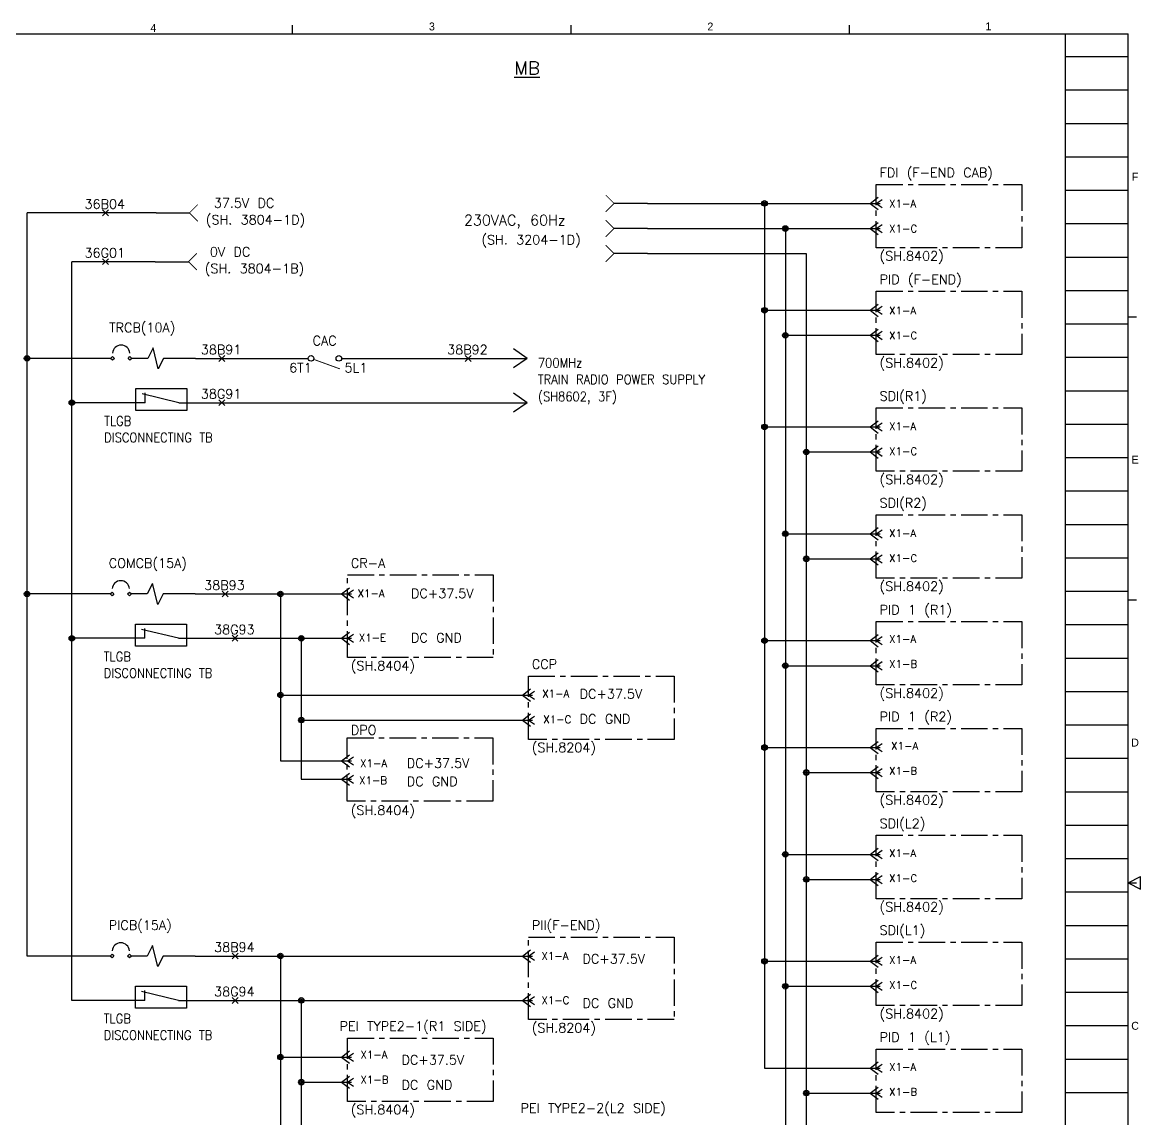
# Model space of a CAD drawing. Header units: millimetres. Extents: x 1015 to 1574, y -507 to -76.
# Drawn here: x 1296.7 to 1564.5, y -348 to -85.5 of the extents above; entities that cross this region are included whole.
import ezdxf
from ezdxf.enums import TextEntityAlignment as Align

# ---------------------------------------------------------------- set-up
doc = ezdxf.new("R2010")
doc.units = ezdxf.units.MM
doc.linetypes.add('CENTER', pattern=[50.8, 31.75, -6.35, 6.35, -6.35])
for name, color, linetype in [('$TMP', 7, 'Continuous'), ('DC+', 1, 'Continuous'), ('SYMS', 7, 'Continuous')]:
    doc.layers.add(name, color=color, linetype=linetype)
doc.styles.add('ROMANS', font='txt', dxfattribs={"height": 0.2})
doc.styles.get("Standard").update_dxf_attribs({"font": 'txt.shx', "bigfont": 'whgtxt.shx'})
doc.styles.add('WD', font='romans.shx')

# ---------------------------------------------------------------- blocks, each defined once
blk = doc.blocks.new('HCN1JP')
for p, q in [((-0.062, 0), (0.062, 0.094)), ((-0.062, 0), (0.062, -0.094)), ((0.031, 0), (0.125, 0.062)), ((0.031, 0), (0.125, -0.062)), ((0.031, 0), (0.094, 0))]:
    blk.add_line(p, q)
at = {"style": 'WD', "width": 0.7}
for tag, p in [('INST', (0.156, 0.85)), ('LOC', (0.156, 0.68)), ('DESC1', (0.156, 0.511)), ('DESC2', (0.156, 0.354))]:
    blk.add_attdef(tag, p, '', height=0.125, dxfattribs=at)
at = {"style": 'WD'}
for tag, p, height in [('TAG1', (0.156, 0.094), 0.125), ('X2LINK', (0.062, 0.125), 0.01), ('X8LINK', (0.062, -0.125), 0.01)]:
    blk.add_attdef(tag, p, '', height=height, dxfattribs=at)
for tag, p, height, flags in [('X4TERMDESC02', (-0.081, 0.026), 0.01, 1), ('X4TERM02', (-0.062, 0), 0.0125, 1), ('X1TERM01', (0.094, 0), 0.0125, 1), ('X1TERMDESC01', (0.108, 0.021), 0.01, 1), ('FAMILY', (0.205, 0.059), 0.01, 9)]:
    blk.add_attdef(tag, p, '', height=height, dxfattribs=dict(at, flags=flags))
at = {"linetype": 'Continuous', "style": 'WD', "flags": 9}
for tag, p in [('ASSYCODE', (0.291, 0.037)), ('MFG', (0.29, 0.057)), ('CAT', (0.292, 0.077))]:
    blk.add_attdef(tag, text='', height=0.01, dxfattribs=at).set_placement(p, align=Align.CENTER)
at = {"linetype": 'Continuous', "style": 'WD', "flags": 8}
blk.add_attdef('TERM02', text='', height=0.125, dxfattribs=at).set_placement((-0.062, -0.047), align=Align.TOP_RIGHT)
blk.add_attdef('TERM01', text='', height=0.125, dxfattribs=at).set_placement((0.156, -0.047), align=Align.TOP_LEFT)
blk = doc.blocks.new('WDDOT')
for radius in [0.03, 0.0187, 0.00929]:
    blk.add_circle((0, 0), radius)
blk = doc.blocks.new('Breaker - Low Voltage Power')
for p, q in [((-0.01768, 0.782322), (0, 0.8)), ((0, 0.764644), (-0.01768, 0.782322)), ((0, 0.8), (0.01767, 0.782322)), ((0.01767, 0.782322), (0, 0.764644)), ((0, 0.45), (0, 0.6)), ((0.1, 0.4), (0, 0.45)), ((-0.1, 0.35), (0.1, 0.4)), ((0, 0.3), (-0.1, 0.35)), ((0, 0), (0, 0.3))]:
    blk.add_line(p, q)
blk.add_lwpolyline([(0, 0.6), (-0.01768, 0.617677), (0, 0.635355), (0.01767, 0.617677)], close=True)
blk.add_arc((0.04349, 0.7), 0.08151, 274.5813, 85.41872)
blk = doc.blocks.new('TERMINAL')
at = {"color": 0}
for p, q in [((-302.57, 281.52), (-302.57, 284.78)), ((-304.42, 283.77), (-299.16, 283.77)), ((-304.42, 271.55), (-304.42, 283.77)), ((-302.57, 273.44), (-300.43, 282.28)), ((-302.57, 281.52), (-300.2, 281.52)), ((-299.16, 283.77), (-299.16, 271.55)), ((-302.57, 273.44), (-302.57, 269.5)), ((-299.16, 271.55), (-304.42, 271.55))]:
    blk.add_line(p, q, dxfattribs=at)
blk = doc.blocks.new('1921')
at = {"layer": '$TMP', "color": 7}
for p, q in [((0.71, 0.71), (-0.71, -0.71)), ((0.71, -0.71), (-0.71, 0.71))]:
    blk.add_line(p, q, dxfattribs=at)
blk = doc.blocks.new('WN')
at = {"color": 7}
blk.add_blockref('1921', (0, 0), dxfattribs=at)
at = {"color": 5}
blk.add_attdef('????', text='', height=2.24, dxfattribs=at).set_placement((-0.16, 2.11), align=Align.MIDDLE)
blk = doc.blocks.new('mel6e')
blk.add_line((0, 0), (4, 0))
at = {"const_width": 0.107}
blk.add_lwpolyline([(5, 1), (4, 0), (5, -1)], dxfattribs=at)
blk = doc.blocks.new('mel0b')
at = {"const_width": 0.213}
blk.add_lwpolyline([(1.29, -0.23), (7.56, -2.51)], dxfattribs=at)
for centre in [(0.67, 0), (7.33, 0)]:
    blk.add_circle(centre, 0.667)

msp = doc.modelspace()

# ---------------------------------------------------------------- linework, layer by layer
at = {"color": 5, "linetype": 'Continuous'}
for p, q in [((1028.07, -88.29), (1561.47, -88.29)), ((1546.47, -494.69), (1546.47, -88.29)), ((1561.47, -494.69), (1561.47, -88.29)), ((1546.47, -93.69), (1561.47, -93.69)), ((1546.47, -109.69), (1561.47, -109.69)), ((1546.47, -125.69), (1561.47, -125.69)), ((1546.47, -141.69), (1561.47, -141.69)), ((1546.47, -157.69), (1561.47, -157.69)), ((1546.47, -173.69), (1561.47, -173.69)), ((1546.47, -189.69), (1561.47, -189.69)), ((1546.47, -205.69), (1561.47, -205.69)), ((1546.47, -221.69), (1561.47, -221.69)), ((1546.47, -237.69), (1561.47, -237.69)), ((1546.47, -253.69), (1561.47, -253.69)), ((1546.47, -269.69), (1561.47, -269.69)), ((1546.47, -285.69), (1561.47, -285.69)), ((1546.47, -301.69), (1561.47, -301.69)), ((1546.47, -317.69), (1561.47, -317.69)), ((1546.47, -333.69), (1561.47, -333.69))]:
    msp.add_line(p, q, dxfattribs=at)
at = {"color": 6, "linetype": 'Continuous'}
for p, q in [((1361.44, -88.29), (1361.44, -86.18)), ((1428.12, -88.29), (1428.12, -86.18)), ((1494.79, -88.29), (1494.79, -86.18)), ((1546.47, -101.69), (1561.47, -101.69)), ((1546.47, -117.69), (1561.47, -117.69)), ((1546.47, -133.69), (1561.47, -133.69)), ((1546.47, -149.69), (1561.47, -149.69)), ((1561.47, -156.02), (1563.52, -156.02)), ((1546.47, -165.69), (1561.47, -165.69)), ((1546.47, -181.69), (1561.47, -181.69)), ((1546.47, -197.69), (1561.47, -197.69)), ((1546.47, -213.69), (1561.47, -213.69)), ((1561.47, -223.75), (1563.52, -223.75)), ((1546.47, -229.69), (1561.47, -229.69)), ((1546.47, -245.69), (1561.47, -245.69)), ((1546.47, -261.69), (1561.47, -261.69)), ((1546.47, -277.69), (1561.47, -277.69)), ((1561.47, -291.49), (1563.52, -291.49)), ((1546.47, -293.69), (1561.47, -293.69)), ((1546.47, -309.69), (1561.47, -309.69)), ((1546.47, -325.69), (1561.47, -325.69)), ((1546.47, -341.69), (1561.47, -341.69))]:
    msp.add_line(p, q, dxfattribs=at)
for p, q in [((1328.73, -131.12), (1297.85, -131.12)), ((1297.85, -309.03), (1297.85, -131.12)), ((1474.43, -128.85), (1474.43, -335.85)), ((1479.43, -134.85), (1479.43, -361.43)), ((1484.43, -140.85), (1484.43, -367.43)), ((1328.49, -142.8), (1308.57, -142.8)), ((1308.57, -319.65), (1308.57, -142.8)), ((1317.85, -165.95), (1297.85, -165.95)), ((1338.17, -165.95), (1352.47, -165.95)), ((1417.62, -165.95), (1414.3, -163.67)), ((1417.62, -165.95), (1414.3, -168.23)), ((1322.88, -176.56), (1308.57, -176.56)), ((1338.17, -176.56), (1347.2, -176.56)), ((1417.62, -176.56), (1414.3, -174.28)), ((1417.62, -176.56), (1414.3, -178.84)), ((1317.75, -222.35), (1297.85, -222.35)), ((1358.52, -222.35), (1358.52, -262.31)), ((1322.78, -232.96), (1308.57, -232.96)), ((1363.52, -232.96), (1363.52, -266.68)), ((1317.75, -309.03), (1297.85, -309.03)), ((1358.52, -309.03), (1358.52, -372.39)), ((1322.78, -319.65), (1308.57, -319.65)), ((1363.52, -319.65), (1363.52, -378.39))]:
    msp.add_line(p, q)
at = {"color": 2, "linetype": 'Continuous'}
for p, q in [((1561.47, -291.49), (1564.49, -289.97)), ((1561.47, -291.49), (1564.49, -293.01)), ((1564.49, -293.01), (1564.49, -289.97))]:
    msp.add_line(p, q, dxfattribs=at)
at = {"color": 1, "linetype": 'CENTER', "ltscale": 0.2}
for points in [[(1501.17, -124.29), (1536.06, -124.29), (1536.06, -139.46), (1501.17, -139.46)], [(1501.17, -149.88), (1536.06, -149.88), (1536.06, -165.04), (1501.17, -165.04)], [(1501.17, -177.81), (1536.06, -177.81), (1536.06, -192.97), (1501.17, -192.97)], [(1501.17, -203.39), (1536.06, -203.39), (1536.06, -218.56), (1501.17, -218.56)], [(1374.58, -217.8), (1409.47, -217.8), (1409.47, -237.58), (1374.58, -237.58)], [(1501.17, -228.97), (1536.06, -228.97), (1536.06, -244.14), (1501.17, -244.14)], [(1417.91, -241.99), (1452.8, -241.99), (1452.8, -257.16), (1417.91, -257.16)], [(1374.5, -256.79), (1409.39, -256.79), (1409.39, -271.96), (1374.5, -271.96)], [(1501.17, -254.55), (1536.06, -254.55), (1536.06, -269.72), (1501.17, -269.72)], [(1501.17, -280.13), (1536.06, -280.13), (1536.06, -295.3), (1501.17, -295.3)], [(1417.91, -304.48), (1452.8, -304.48), (1452.8, -324.26), (1417.91, -324.26)], [(1501.17, -305.71), (1536.06, -305.71), (1536.06, -320.88), (1501.17, -320.88)], [(1374.58, -328.67), (1409.47, -328.67), (1409.47, -343.84), (1374.58, -343.84)], [(1501.17, -331.29), (1536.06, -331.29), (1536.06, -346.46), (1501.17, -346.46)]]:
    msp.add_lwpolyline(points, close=True, dxfattribs=at)
at = {"layer": 'DC+', "color": 0}
for p, q in [((1446.41, -128.85), (1501.17, -128.85)), ((1446.41, -134.85), (1501.17, -134.85)), ((1446.41, -140.85), (1484.43, -140.85)), ((1474.43, -154.43), (1501.17, -154.43)), ((1479.43, -160.43), (1501.17, -160.43)), ((1352.47, -165.95), (1365.18, -165.95)), ((1373.18, -165.95), (1415.8, -165.95)), ((1389.44, -165.95), (1417.44, -165.95)), ((1347.2, -176.56), (1417.44, -176.56)), ((1474.43, -182.36), (1501.17, -182.36)), ((1484.43, -188.36), (1501.17, -188.36)), ((1479.43, -207.94), (1501.17, -207.94)), ((1484.43, -213.94), (1501.17, -213.94)), ((1338.07, -222.35), (1374.58, -222.35)), ((1338.07, -232.96), (1374.58, -232.96)), ((1474.43, -233.52), (1501.17, -233.52)), ((1479.43, -239.52), (1501.17, -239.52)), ((1358.52, -246.55), (1417.91, -246.55)), ((1363.52, -252.55), (1417.91, -252.55)), ((1474.43, -259.1), (1501.17, -259.1)), ((1358.52, -262.31), (1374.58, -262.31)), ((1363.52, -266.68), (1374.58, -266.68)), ((1484.43, -265.1), (1501.17, -265.1)), ((1479.43, -284.69), (1501.17, -284.69)), ((1484.43, -290.69), (1501.17, -290.69)), ((1338.07, -309.03), (1417.91, -309.03)), ((1474.43, -310.27), (1501.17, -310.27)), ((1479.43, -316.27), (1501.17, -316.27)), ((1338.07, -319.65), (1417.91, -319.65)), ((1358.52, -333.23), (1374.58, -333.23)), ((1474.43, -335.85), (1501.17, -335.85)), ((1363.52, -339.23), (1374.58, -339.23)), ((1484.43, -341.85), (1501.17, -341.85))]:
    msp.add_line(p, q, dxfattribs=at)

# ---------------------------------------------------------------- block references
at = {"color": 2}
ref = msp.add_blockref('WN', (1316.61, -131.12), dxfattribs=at)
ref.add_attrib('????', '36B04', dxfattribs={"color": 2, "height": 2.24}).set_placement((1316.46, -129.01), align=Align.MIDDLE)
for name, p, xscale, yscale, zscale, rotation in [('mel6e', (1446.41, -128.85), 2, 2, 2, 180), ('mel6e', (1328.73, -131.12), -2, 2, 2, 180), ('mel6e', (1446.41, -134.85), 2, 2, 2, 180), ('mel6e', (1446.41, -140.85), 2, 2, 2, 180), ('mel6e', (1328.49, -142.8), -2, 2, 2, 180), ('Breaker - Low Voltage Power', (1338.17, -165.95), 25.40000000000009, 25.40000000000009, 25.40000000000009, 90), ('Breaker - Low Voltage Power', (1338.07, -222.35), 25.40000000000009, 25.40000000000009, 25.40000000000009, 90), ('Breaker - Low Voltage Power', (1338.07, -309.03), 25.40000000000009, 25.40000000000009, 25.40000000000009, 90)]:
    msp.add_blockref(name, p, dxfattribs=dict(xscale=xscale, yscale=yscale, zscale=zscale, rotation=rotation))
ref = msp.add_blockref('WN', (1316.61, -142.8), dxfattribs=at)
ref.add_attrib('????', '36G01', dxfattribs={"color": 2, "height": 2.24}).set_placement((1316.46, -140.69), align=Align.MIDDLE)
ref = msp.add_blockref('WN', (1344.47, -165.95), dxfattribs=at)
ref.add_attrib('????', '38B91', dxfattribs={"color": 2, "height": 2.24}).set_placement((1344.31, -163.84), align=Align.MIDDLE)
ref = msp.add_blockref('WN', (1403.44, -165.95), dxfattribs=at)
ref.add_attrib('????', '38B92', dxfattribs={"color": 2, "height": 2.24}).set_placement((1403.29, -163.84), align=Align.MIDDLE)
msp.add_blockref('mel0b', (1365.18, -165.95))
at = {"color": 0, "linetype": 'Continuous', "rotation": 90}
for p in [(1607.66, 126.01), (1607.56, 69.61), (1607.56, -17.07)]:
    msp.add_blockref('TERMINAL', p, dxfattribs=at)
at = {"color": 2}
ref = msp.add_blockref('WN', (1344.47, -176.56), dxfattribs=at)
ref.add_attrib('????', '38G91', dxfattribs={"color": 2, "height": 2.24}).set_placement((1344.31, -174.45), align=Align.MIDDLE)
ref = msp.add_blockref('WN', (1345.27, -222.35), dxfattribs=at)
ref.add_attrib('????', '38B93', dxfattribs={"color": 2, "height": 2.24}).set_placement((1345.11, -220.24), align=Align.MIDDLE)
ref = msp.add_blockref('WN', (1347.64, -232.96), dxfattribs=at)
ref.add_attrib('????', '38G93', dxfattribs={"color": 2, "height": 2.24}).set_placement((1347.48, -230.85), align=Align.MIDDLE)
ref = msp.add_blockref('WN', (1347.65, -309.03), dxfattribs=at)
ref.add_attrib('????', '38B94', dxfattribs={"color": 2, "height": 2.24}).set_placement((1347.49, -306.92), align=Align.MIDDLE)
ref = msp.add_blockref('WN', (1347.65, -319.65), dxfattribs=at)
ref.add_attrib('????', '38G94', dxfattribs={"color": 2, "height": 2.24}).set_placement((1347.49, -317.54), align=Align.MIDDLE)
at = {"layer": 'SYMS'}
for name, p, xscale, yscale, zscale in [('WDDOT', (1474.43, -128.85), 22, 22, 22), ('HCN1JP', (1500.68, -128.85), 15.57742597156926, 15.57742597156926, 15.57742597156926), ('HCN1JP', (1500.68, -134.85), 15.57742597156926, 15.57742597156926, 15.57742597156926), ('WDDOT', (1479.43, -134.85), 22, 22, 22), ('WDDOT', (1474.43, -154.43), 22, 22, 22), ('HCN1JP', (1500.68, -154.43), 15.57742597156926, 15.57742597156926, 15.57742597156926), ('WDDOT', (1479.43, -160.43), 22, 22, 22), ('HCN1JP', (1500.68, -160.43), 15.57742597156926, 15.57742597156926, 15.57742597156926), ('WDDOT', (1297.85, -165.95), 22, 22, 22), ('WDDOT', (1308.57, -176.56), 22, 22, 22), ('WDDOT', (1474.43, -182.36), 22, 22, 22), ('HCN1JP', (1500.68, -182.36), 15.57742597156926, 15.57742597156926, 15.57742597156926), ('HCN1JP', (1500.68, -188.36), 15.57742597156926, 15.57742597156926, 15.57742597156926), ('WDDOT', (1484.43, -188.36), 22, 22, 22), ('WDDOT', (1479.43, -207.94), 22, 22, 22), ('HCN1JP', (1500.68, -207.94), 15.57742597156926, 15.57742597156926, 15.57742597156926), ('WDDOT', (1484.43, -213.94), 22, 22, 22), ('HCN1JP', (1500.68, -213.94), 15.57742597156926, 15.57742597156926, 15.57742597156926), ('WDDOT', (1297.85, -222.35), 22, 22, 22), ('WDDOT', (1358.52, -222.35), 22, 22, 22), ('HCN1JP', (1374.09, -222.35), 15.57742597156926, 15.57742597156926, 15.57742597156926), ('WDDOT', (1308.57, -232.96), 22, 22, 22), ('WDDOT', (1363.52, -232.96), 22, 22, 22), ('HCN1JP', (1374.09, -232.96), 15.57742597156926, 15.57742597156926, 15.57742597156926), ('WDDOT', (1474.43, -233.52), 22, 22, 22), ('HCN1JP', (1500.68, -233.52), 15.57742597156926, 15.57742597156926, 15.57742597156926), ('HCN1JP', (1500.68, -239.52), 15.57742597156926, 15.57742597156926, 15.57742597156926), ('WDDOT', (1479.43, -239.52), 22, 22, 22), ('WDDOT', (1358.52, -246.55), 22, 22, 22), ('HCN1JP', (1417.42, -246.55), 15.57742597156926, 15.57742597156926, 15.57742597156926), ('HCN1JP', (1417.42, -252.55), 15.57742597156926, 15.57742597156926, 15.57742597156926), ('WDDOT', (1363.52, -252.55), 22, 22, 22), ('WDDOT', (1474.43, -259.1), 22, 22, 22), ('HCN1JP', (1500.68, -259.1), 15.57742597156926, 15.57742597156926, 15.57742597156926), ('HCN1JP', (1374.09, -262.31), 15.57742597156926, 15.57742597156926, 15.57742597156926), ('WDDOT', (1484.43, -265.1), 22, 22, 22), ('HCN1JP', (1500.68, -265.1), 15.57742597156926, 15.57742597156926, 15.57742597156926), ('HCN1JP', (1374.09, -266.68), 15.57742597156926, 15.57742597156926, 15.57742597156926), ('HCN1JP', (1500.68, -284.69), 15.57742597156926, 15.57742597156926, 15.57742597156926), ('WDDOT', (1479.43, -284.69), 22, 22, 22), ('WDDOT', (1484.43, -290.69), 22, 22, 22), ('HCN1JP', (1500.68, -290.69), 15.57742597156926, 15.57742597156926, 15.57742597156926), ('HCN1JP', (1417.42, -309.03), 15.57742597156926, 15.57742597156926, 15.57742597156926), ('WDDOT', (1358.52, -309.03), 22, 22, 22), ('WDDOT', (1474.43, -310.27), 22, 22, 22), ('HCN1JP', (1500.68, -310.27), 15.57742597156926, 15.57742597156926, 15.57742597156926), ('WDDOT', (1479.43, -316.27), 22, 22, 22), ('HCN1JP', (1500.68, -316.27), 15.57742597156926, 15.57742597156926, 15.57742597156926), ('HCN1JP', (1417.42, -319.65), 15.57742597156926, 15.57742597156926, 15.57742597156926), ('WDDOT', (1363.52, -319.65), 22, 22, 22), ('HCN1JP', (1374.09, -333.23), 15.57742597156926, 15.57742597156926, 15.57742597156926), ('WDDOT', (1358.52, -333.23), 22, 22, 22), ('HCN1JP', (1500.68, -335.85), 15.57742597156926, 15.57742597156926, 15.57742597156926), ('WDDOT', (1363.52, -339.23), 22, 22, 22), ('HCN1JP', (1374.09, -339.23), 15.57742597156926, 15.57742597156926, 15.57742597156926), ('WDDOT', (1484.43, -341.85), 22, 22, 22), ('HCN1JP', (1500.68, -341.85), 15.57742597156926, 15.57742597156926, 15.57742597156926)]:
    msp.add_blockref(name, p, dxfattribs=dict(at, xscale=xscale, yscale=yscale, zscale=zscale))

# ---------------------------------------------------------------- texts
at = {"color": 0}
msp.add_text('%%UMB', height=3.15, dxfattribs=at).set_placement((1417.56, -96.44), align=Align.MIDDLE_CENTER)
for s, p in [('FDI (F-END CAB)', (1501.98, -122.59)), ('(SH.8402)', (1501.98, -142.54)), ('PID (F-END)', (1501.98, -148.16)), ('TRCB(10A)', (1317.51, -159.69)), ('(SH.8402)', (1501.98, -168.12)), ('SDI(R1)', (1501.98, -176.09)), ('(SH.8402)', (1501.98, -196.05)), ('SDI(R2)', (1501.98, -201.67)), ('COMCB(15A)', (1317.41, -216.09)), ('CR-A', (1375.38, -216.09)), ('(SH.8402)', (1501.98, -221.63)), ('PID 1 (R1)', (1501.98, -227.25)), ('(SH.8404)', (1375.38, -240.65)), ('CCP', (1418.71, -240.27)), ('(SH.8402)', (1501.98, -247.21)), ('PID 1 (R2)', (1501.98, -252.83)), ('DPO', (1375.38, -256.04)), ('(SH.8204)', (1418.71, -260.23)), ('(SH.8402)', (1501.98, -272.79)), ('(SH.8404)', (1375.38, -275.26)), ('SDI(L2)', (1501.98, -278.41)), ('(SH.8402)', (1501.98, -298.37)), ('PICB(15A)', (1317.41, -302.77)), ('PII(F-END)', (1418.71, -302.77)), ('SDI(L1)', (1501.98, -303.99)), ('(SH.8402)', (1501.98, -323.95)), ('PEI TYPE2-1(R1 SIDE)', (1372.67, -326.95)), ('(SH.8204)', (1418.71, -327.33)), ('PID 1 (L1)', (1501.98, -329.57)), ('(SH.8404)', (1375.38, -346.91)), ('PEI TYPE2-2(L2 SIDE)', (1416, -346.55))]:
    msp.add_text(s, height=2.24, dxfattribs=at).set_placement(p)
for s, p in [('37.5V DC', (1357.05, -129.87)), ('(SH. 3804-1D)', (1364.45, -133.87)), ('(SH. 3204-1D)', (1430.43, -138.66)), ('0V DC', (1351.3, -141.56)), ('(SH. 3804-1B)', (1364.21, -145.56)), ('6T1', (1366, -169.31)), ('5L1', (1379.33, -169.31))]:
    msp.add_text(s, height=2.24).set_placement(p, align=Align.RIGHT)
for s, height, p in [('X1-A', 1.8, (1504.27, -128.9)), ('X1-C', 1.8, (1504.27, -134.89)), ('X1-A', 1.8, (1504.27, -154.48)), ('X1-C', 1.8, (1504.27, -160.47)), ('X1-A', 1.8, (1504.27, -182.21)), ('X1-C', 1.8, (1504.27, -188.19)), ('X1-A', 1.8, (1504.27, -207.79)), ('X1-C', 1.8, (1504.27, -213.77)), ('X1-A', 1.8, (1376.98, -222.22)), ('DC+37.5V', 2.24, (1389.78, -222.22)), ('X1-E', 1.8, (1377.26, -232.83)), ('DC GND', 2.24, (1389.78, -232.82)), ('X1-A', 1.8, (1504.27, -233.13)), ('X1-B', 1.8, (1504.27, -239.11)), ('X1-A', 1.8, (1421.2, -246.2)), ('DC+37.5V', 2.24, (1430.16, -246.28)), ('X1-C', 1.8, (1421.47, -252.38)), ('DC GND', 2.24, (1430.16, -252.26)), ('X1-A', 1.8, (1504.76, -258.71)), ('X1-A', 1.8, (1377.6, -262.9)), ('DC+37.5V', 2.24, (1388.77, -262.86)), ('X1-B', 1.8, (1504.27, -264.7)), ('X1-B', 1.8, (1377.35, -266.98)), ('DC GND', 2.24, (1388.77, -267.21)), ('X1-A', 1.8, (1504.27, -284.41)), ('X1-C', 1.8, (1504.27, -290.4)), ('X1-A', 1.8, (1421.01, -309.02)), ('DC+37.5V', 2.24, (1430.85, -309.7)), ('X1-A', 1.8, (1504.27, -309.99)), ('X1-C', 1.8, (1504.27, -315.98)), ('X1-C', 1.8, (1421.01, -319.62)), ('DC GND', 2.24, (1430.85, -320.3)), ('X1-A', 1.8, (1377.68, -332.65)), ('DC+37.5V', 2.24, (1387.52, -333.89)), ('X1-A', 1.8, (1504.27, -335.58)), ('X1-B', 1.8, (1377.68, -338.63)), ('DC GND', 2.24, (1387.52, -339.88)), ('X1-B', 1.8, (1504.27, -341.56))]:
    msp.add_text(s, height=height, dxfattribs=at).set_placement(p, align=Align.MIDDLE_LEFT)
at = {"color": 7, "linetype": 'Continuous'}
msp.add_text('230VAC, 60Hz', height=2.5, dxfattribs=at).set_placement((1402.48, -134.1))
msp.add_text('CAC', height=2.24).set_placement((1366.21, -162.83))
at = {"color": 0, "ltscale": 0.8, "width": 0.9}
for s, p in [('700MHz', (1420.17, -168.14)), ('TRAIN RADIO POWER SUPPLY', (1420.17, -172.09)), ('(SH8602, 3F)', (1420.17, -176.19)), ('TLGB', (1316.32, -182.06)), ('DISCONNECTING TB', (1316.32, -186.01)), ('TLGB', (1316.22, -238.46)), ('DISCONNECTING TB', (1316.22, -242.41)), ('TLGB', (1316.22, -325.14)), ('DISCONNECTING TB', (1316.22, -329.09))]:
    msp.add_text(s, height=2.24, dxfattribs=at).set_placement(p)
at = {"color": 4, "char_height": 1.9, "attachment_point": 5, "style": 'ROMANS'}
for s, insert in [('{\\fﾱﾼﾸﾲￃﾼ|b0|i0|c129|p49;3 }', (1394.79, -86.5)), ('{\\fﾱﾼﾸﾲￃﾼ|b0|i0|c129|p49;2 }', (1461.46, -86.5)), ('{\\fﾱﾼﾸﾲￃﾼ|b0|i0|c129|p49;1 }', (1528.04, -86.46)), ('{\\fﾱﾼﾸﾲￃﾼ|b0|i0|c129|p49;4 }', (1328.1, -86.83)), ('{\\fﾱﾼﾸﾲￃﾼ|b0|i0|c129|p49;F }', (1563.16, -122.47)), ('{\\fﾱﾼﾸﾲￃﾼ|b0|i0|c129|p49;E }', (1563.16, -190.2)), ('{\\fﾱﾼﾸﾲￃﾼ|b0|i0|c129|p49;D }', (1563.16, -257.93)), ('{\\fﾱﾼﾸﾲￃﾼ|b0|i0|c129|p49;C }', (1563.16, -325.75))]:
    msp.add_mtext(s, dxfattribs=dict(at, insert=insert))

doc.saveas('drawing.dxf')
